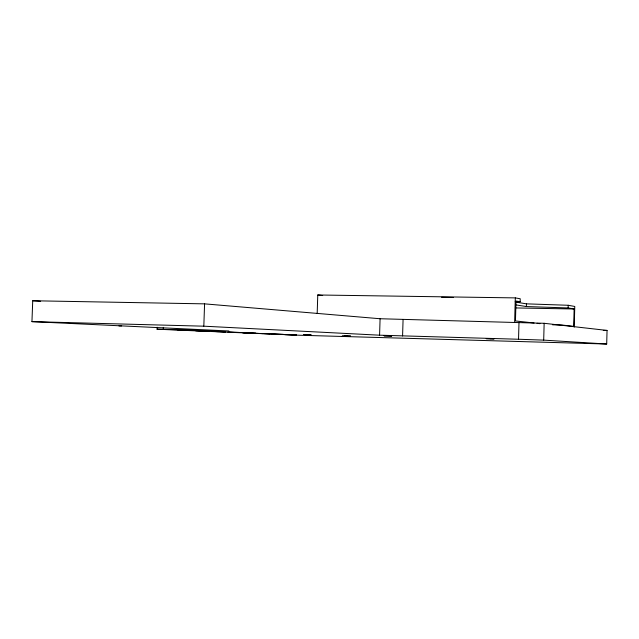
<?xml version="1.0" encoding="UTF-8"?>
<svg xmlns="http://www.w3.org/2000/svg" width="639" height="639" viewBox="0 0 639 639"><rect width="100%" height="100%" fill="white"/><g stroke="black" fill="none" stroke-linecap="round" stroke-linejoin="round"><path stroke-width="0.96" d="M157.066 329.213L299.819 335.251L606.699 344.022L607.05 330.427L544.148 323.294L380.085 318.741L204.576 303.86L32.725 300.753L31.95 321.633L228.85 330.97L157.066 329.213L157.138 327.248M514.643 321.952L515.306 297.894L317.767 294.978L317.184 313.461M606.699 344.022L543.693 340.124L518.533 339.245L518.996 322.28M515.178 301.76L520.146 301.736L520.226 298.756L515.306 297.894M552.583 324.812L561.985 325.027L573.67 326.361L574.134 308.988L568.151 307.958L526.384 306.544L526.456 303.852L515.793 302.103M543.693 340.124L544.148 323.294M568.151 307.958L568.223 305.274L526.456 303.852M574.221 327.096L574.773 306.464L568.223 305.274M518.533 339.245L379.582 335.187L380.085 318.741M402.578 335.978L403.073 319.652M163.264 329.245L163.328 327.368M379.582 335.187L203.825 326.186L204.576 303.86M118.974 325.938L121.658 325.922M603.296 330.411L607.05 330.427M441.509 297.271L453.402 297.447M515.338 307.934L574.134 308.988M31.95 321.633L203.825 326.186M490.105 338.742L486.207 338.654L494.147 338.894L490.249 338.806M344.485 336.122C336.33 335.914 353.487 336.449 345.3 336.154M218.554 331.665L211.972 331.409L225.495 331.849L218.929 331.593M307.127 334.676C295.042 334.213 319.748 335.116 307.766 334.66M249.721 332.951C272.23 333.806 226.406 332.144 249.042 333.007M263.252 333.63C240.192 332.751 286.959 334.453 264.051 333.582M32.725 300.753L40.632 301.312M534.084 323.007L515.457 320.946L516.008 301.041L520.146 301.736M537.024 323.334L539.963 323.661M317.767 294.978L322.695 295.561M515.713 304.875L526.384 306.544M384.143 335.818L391.643 336.05L384.143 335.818M178.025 329.9L192.051 330.363L178.025 329.9M195.566 330.675L209.201 331.122L195.566 330.675M228.123 332.104L241.015 332.528L228.123 332.104M271.471 334.013L283.397 334.405L271.471 334.013M284.651 334.588L296.28 334.972L284.651 334.588M344.389 335.914L350.579 336.114L344.389 335.914"/></g></svg>
